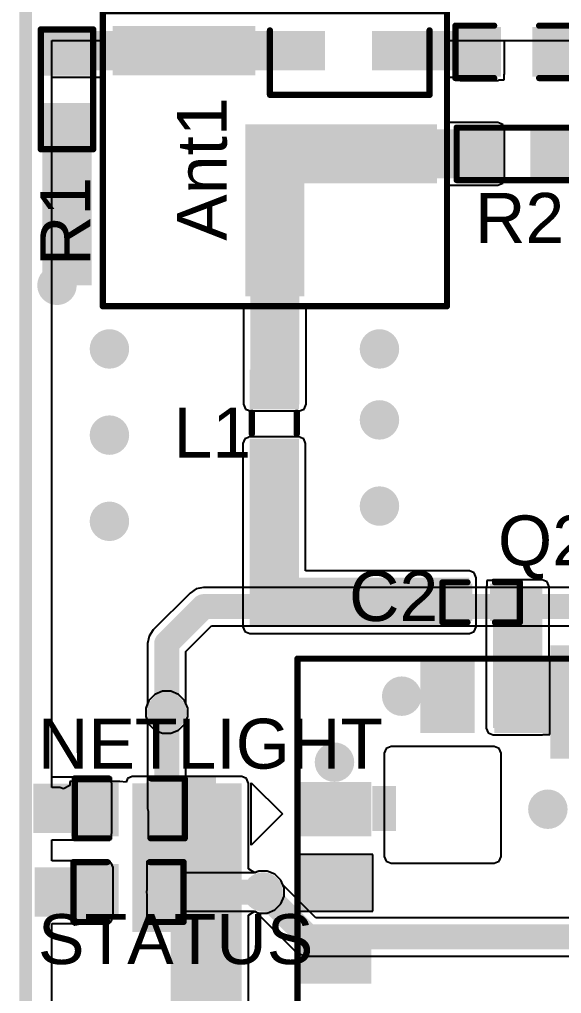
# Model space of a CAD drawing. Header units: millimetres. Extents: x 0 to 1.61, y -0.14 to 2.35.
# Drawn here: x -0.005 to 0.429, y 1.167 to 1.947 of the extents above; entities that cross this region are included whole.
import ezdxf

# ---------------------------------------------------------------- set-up
doc = ezdxf.new("R2010")
doc.units = ezdxf.units.MM
doc.header["$MEASUREMENT"] = 0
for name, color, linetype in [('BottomLayer', 5, 'Continuous'), ('BottomPaste', 16, 'Continuous'), ('BottomSolder', 6, 'Continuous'), ('Mechanical2', 216, 'Continuous'), ('MultiLayer', 9, 'Continuous'), ('PadHoleLayer', 156, 'Continuous'), ('TopLayer', 1, 'Continuous'), ('TopOverlay', 2, 'Continuous'), ('TopPaste', 8, 'Continuous'), ('TopSolder', 216, 'Continuous'), ('ViaHoleLayer', 16, 'Continuous')]:
    doc.layers.add(name, color=color, linetype=linetype)
doc.styles.add('Arial', font='', dxfattribs={"height": 0.2})
doc.styles.get('Arial').set_extended_font_data('Arial')

# ---------------------------------------------------------------- blocks, each defined once
blk = doc.blocks.new('SIM7500E_2')
at = {"layer": 'TopLayer'}
for points in [[(0.10433, 0.11614), (0.10433, 0.06496), (0.0689, 0.06496), (0.0689, 0.11614)], [(0.16339, 0.11614), (0.16339, 0.06496), (0.12795, 0.06496), (0.12795, 0.11614)], [(-0.02953, 0.01772), (0.02165, 0.01772), (0.02165, -0.01772), (-0.02953, -0.01772)], [(-0.02953, -0.04134), (0.02165, -0.04134), (0.02165, -0.07677), (-0.02953, -0.07677)], [(-0.02953, -0.10039), (0.02165, -0.10039), (0.02165, -0.13583), (-0.02953, -0.13583)]]:
    blk.add_hatch(color=1, dxfattribs=at).paths.add_polyline_path(points)
at = {"layer": 'TopOverlay'}
blk.add_hatch(color=2, dxfattribs=at).paths.add_polyline_path([(0.02644, -0.01739), (0.04544, -0.01739), (0.04544, 0.01861), (0.02644, 0.01861)])
at = {"layer": 'TopPaste'}
for points in [[(0.10433, 0.11614), (0.10433, 0.06496), (0.0689, 0.06496), (0.0689, 0.11614)], [(0.16339, 0.11614), (0.16339, 0.06496), (0.12795, 0.06496), (0.12795, 0.11614)], [(-0.02953, 0.01772), (0.02165, 0.01772), (0.02165, -0.01772), (-0.02953, -0.01772)], [(-0.02953, -0.04134), (0.02165, -0.04134), (0.02165, -0.07677), (-0.02953, -0.07677)], [(-0.02953, -0.10039), (0.02165, -0.10039), (0.02165, -0.13583), (-0.02953, -0.13583)]]:
    blk.add_hatch(color=8, dxfattribs=at).paths.add_polyline_path(points)
at = {"layer": 'TopSolder'}
for points in [[(0.10833, 0.12014), (0.10833, 0.06096), (0.0649, 0.06096), (0.0649, 0.12014)], [(0.16739, 0.12014), (0.16739, 0.06096), (0.12395, 0.06096), (0.12395, 0.12014)], [(-0.03353, 0.02172), (0.02565, 0.02172), (0.02565, -0.02172), (-0.03353, -0.02172)], [(-0.03353, -0.03734), (0.02565, -0.03734), (0.02565, -0.08077), (-0.03353, -0.08077)], [(-0.03353, -0.09639), (0.02565, -0.09639), (0.02565, -0.13983), (-0.03353, -0.13983)]]:
    blk.add_hatch(color=216, dxfattribs=at).paths.add_polyline_path(points)
at = {"layer": 'TopOverlay'}
for p, q in [((-0.07061, 0.02117), (-0.04561, -0.00383)), ((-0.07061, -0.02883), (-0.07061, 0.02117)), ((-0.04561, -0.00383), (-0.07061, -0.02883))]:
    blk.add_line(p, q, dxfattribs=at)
at = {"layer": 'TopOverlay', "const_width": 0.005}
for points in [[(-0.03356, 0.12061), (0.91544, 0.12061)], [(-0.03356, 0.12061), (-0.03356, 0.12061)], [(-0.03356, -0.94639), (-0.03356, 0.12061)]]:
    blk.add_lwpolyline(points, dxfattribs=at)
at = {"layer": 'TopOverlay', "const_width": 0.0025}
blk.add_lwpolyline([(-0.03481, 0.12061, 1), (-0.03231, 0.12061, 1)], format="xyb", close=True, dxfattribs=at)
blk.add_lwpolyline([(-0.03481, 0.12061, 1), (-0.03231, 0.12061, 1)], format="xyb", close=True, dxfattribs=at)
blk.add_lwpolyline([(-0.03481, 0.12061, 1), (-0.03231, 0.12061, 1)], format="xyb", close=True, dxfattribs=at)
blk.add_lwpolyline([(-0.03481, 0.12061, 1), (-0.03231, 0.12061, 1)], format="xyb", close=True, dxfattribs=at)
blk = doc.blocks.new('XKNANO_113_B_4')
at = {"layer": 'BottomLayer'}
for points in [[(-0.26969, 0.30669), (-0.24213, 0.30669), (-0.24213, 0.22402), (-0.26969, 0.22402)], [(0.24213, 0.30669), (0.26969, 0.30669), (0.26969, 0.22402), (0.24213, 0.22402)], [(-0.26969, -0.16575), (-0.24213, -0.16575), (-0.24213, -0.24843), (-0.26969, -0.24843)], [(0.24213, -0.16575), (0.26969, -0.16575), (0.26969, -0.24843), (0.24213, -0.24843)], [(-0.20591, -0.24291), (-0.17441, -0.24291), (-0.17441, -0.2878), (-0.20591, -0.2878)], [(-0.15591, -0.24291), (-0.12441, -0.24291), (-0.12441, -0.2878), (-0.15591, -0.2878)], [(-0.10591, -0.24291), (-0.07441, -0.24291), (-0.07441, -0.2878), (-0.10591, -0.2878)], [(-0.05591, -0.24291), (-0.02441, -0.24291), (-0.02441, -0.2878), (-0.05591, -0.2878)], [(-0.00591, -0.24291), (0.02559, -0.24291), (0.02559, -0.2878), (-0.00591, -0.2878)], [(0.04409, -0.24291), (0.07559, -0.24291), (0.07559, -0.2878), (0.04409, -0.2878)], [(0.0815, -0.24291), (0.11299, -0.24291), (0.11299, -0.2878), (0.0815, -0.2878)]]:
    blk.add_hatch(color=5, dxfattribs=at).paths.add_polyline_path(points)
at = {"layer": 'BottomPaste'}
for points in [[(-0.26969, 0.30669), (-0.24213, 0.30669), (-0.24213, 0.22402), (-0.26969, 0.22402)], [(0.24213, 0.30669), (0.26969, 0.30669), (0.26969, 0.22402), (0.24213, 0.22402)], [(-0.26969, -0.16575), (-0.24213, -0.16575), (-0.24213, -0.24843), (-0.26969, -0.24843)], [(0.24213, -0.16575), (0.26969, -0.16575), (0.26969, -0.24843), (0.24213, -0.24843)], [(-0.20591, -0.24291), (-0.17441, -0.24291), (-0.17441, -0.2878), (-0.20591, -0.2878)], [(-0.15591, -0.24291), (-0.12441, -0.24291), (-0.12441, -0.2878), (-0.15591, -0.2878)], [(-0.10591, -0.24291), (-0.07441, -0.24291), (-0.07441, -0.2878), (-0.10591, -0.2878)], [(-0.05591, -0.24291), (-0.02441, -0.24291), (-0.02441, -0.2878), (-0.05591, -0.2878)], [(-0.00591, -0.24291), (0.02559, -0.24291), (0.02559, -0.2878), (-0.00591, -0.2878)], [(0.04409, -0.24291), (0.07559, -0.24291), (0.07559, -0.2878), (0.04409, -0.2878)], [(0.0815, -0.24291), (0.11299, -0.24291), (0.11299, -0.2878), (0.0815, -0.2878)]]:
    blk.add_hatch(color=16, dxfattribs=at).paths.add_polyline_path(points)
at = {"layer": 'BottomSolder'}
for points in [[(-0.27369, 0.31069), (-0.23813, 0.31069), (-0.23813, 0.22002), (-0.27369, 0.22002)], [(0.23813, 0.31069), (0.27369, 0.31069), (0.27369, 0.22002), (0.23813, 0.22002)], [(-0.20085, 0.22014), (-0.19285, 0.22014), (-0.19285, 0.21214), (-0.20085, 0.21214)], [(0.1338, 0.22014), (0.1418, 0.22014), (0.1418, 0.21214), (0.1338, 0.21214)], [(-0.27369, -0.16175), (-0.23813, -0.16175), (-0.23813, -0.25243), (-0.27369, -0.25243)], [(0.23813, -0.16175), (0.27369, -0.16175), (0.27369, -0.25243), (0.23813, -0.25243)], [(-0.20991, -0.23891), (-0.17041, -0.23891), (-0.17041, -0.2918), (-0.20991, -0.2918)], [(-0.15991, -0.23891), (-0.12041, -0.23891), (-0.12041, -0.2918), (-0.15991, -0.2918)], [(-0.10991, -0.23891), (-0.07041, -0.23891), (-0.07041, -0.2918), (-0.10991, -0.2918)], [(-0.05991, -0.23891), (-0.02041, -0.23891), (-0.02041, -0.2918), (-0.05991, -0.2918)], [(-0.00991, -0.23891), (0.02959, -0.23891), (0.02959, -0.2918), (-0.00991, -0.2918)], [(0.04009, -0.23891), (0.07959, -0.23891), (0.07959, -0.2918), (0.04009, -0.2918)], [(0.0775, -0.23891), (0.11699, -0.23891), (0.11699, -0.2918), (0.0775, -0.2918)]]:
    blk.add_hatch(color=6, dxfattribs=at).paths.add_polyline_path(points)
at = {"layer": 'PadHoleLayer'}
h = blk.add_hatch(color=156, dxfattribs=at)
edge = h.paths.add_edge_path()
edge.add_arc((-0.19685, 0.21614), 0.01476, 0, 360)
h = blk.add_hatch(color=156, dxfattribs=at)
edge = h.paths.add_edge_path()
edge.add_arc((0.1378, 0.21614), 0.01476, 0, 360)
at = {"layer": 'TopSolder'}
for points in [[(-0.20085, 0.22014), (-0.19285, 0.22014), (-0.19285, 0.21214), (-0.20085, 0.21214)], [(0.1338, 0.22014), (0.1418, 0.22014), (0.1418, 0.21214), (0.1338, 0.21214)]]:
    blk.add_hatch(color=216, dxfattribs=at).paths.add_polyline_path(points)
blk = doc.blocks.new('C___0603_16')
at = {"layer": 'TopLayer'}
for points in [[(-0.015, 0.0175), (-0.015, -0.0175), (-0.045, -0.0175), (-0.045, 0.0175)], [(0.045, 0.0175), (0.045, -0.0175), (0.015, -0.0175), (0.015, 0.0175)]]:
    blk.add_hatch(color=1, dxfattribs=at).paths.add_polyline_path(points)
at = {"layer": 'TopPaste'}
for points in [[(-0.015, 0.0175), (-0.015, -0.0175), (-0.045, -0.0175), (-0.045, 0.0175)], [(0.045, 0.0175), (0.045, -0.0175), (0.015, -0.0175), (0.015, 0.0175)]]:
    blk.add_hatch(color=8, dxfattribs=at).paths.add_polyline_path(points)
at = {"layer": 'TopSolder'}
for points in [[(-0.01264, 0.01986), (-0.01264, -0.01986), (-0.04736, -0.01986), (-0.04736, 0.01986)], [(0.04736, 0.01986), (0.04736, -0.01986), (0.01264, -0.01986), (0.01264, 0.01986)]]:
    blk.add_hatch(color=216, dxfattribs=at).paths.add_polyline_path(points)
at = {"layer": 'TopOverlay', "const_width": 0.005}
for points in [[(-0.049, 0.021), (-0.018, 0.021)], [(-0.049, -0.021), (-0.049, 0.021)], [(0.018, 0.021), (0.049, 0.021)], [(0.049, -0.021), (0.049, 0.021)], [(-0.049, -0.021), (-0.018, -0.021)], [(0.018, -0.021), (0.049, -0.021)]]:
    blk.add_lwpolyline(points, dxfattribs=at)
at = {"layer": 'TopOverlay', "const_width": 0.0025}
for points in [[(-0.05025, 0.021, 1), (-0.04775, 0.021, 1)], [(-0.05025, 0.021, 1), (-0.04775, 0.021, 1)], [(-0.01925, 0.021, 1), (-0.01675, 0.021, 1)], [(0.01675, 0.021, 1), (0.01925, 0.021, 1)], [(0.04775, 0.021, 1), (0.05025, 0.021, 1)], [(0.04775, 0.021, 1), (0.05025, 0.021, 1)], [(-0.05025, -0.021, 1), (-0.04775, -0.021, 1)], [(-0.05025, -0.021, 1), (-0.04775, -0.021, 1)], [(-0.01925, -0.021, 1), (-0.01675, -0.021, 1)], [(0.01675, -0.021, 1), (0.01925, -0.021, 1)], [(0.04775, -0.021, 1), (0.05025, -0.021, 1)], [(0.04775, -0.021, 1), (0.05025, -0.021, 1)]]:
    blk.add_lwpolyline(points, format="xyb", close=True, dxfattribs=at)
blk = doc.blocks.new('SZC_C_1G18_17')
at = {"layer": 'TopLayer'}
for points in [[(-0.19685, -0.01476), (-0.01968, -0.01476), (-0.01968, 0.01673), (-0.19685, 0.01673)], [(0.07874, 0.01673), (0.0315, 0.01673), (0.0315, -0.01476), (0.07874, -0.01476)], [(-0.07874, -0.10138), (0.1195, -0.10138), (0.1195, -0.06201), (-0.07874, -0.06201)], [(-0.07874, -0.28225), (-0.03937, -0.28225), (-0.03937, -0.06201), (-0.07874, -0.06201)]]:
    blk.add_hatch(color=1, dxfattribs=at).paths.add_polyline_path(points)
at = {"layer": 'TopSolder'}
for points in [[(-0.18898, -0.0187), (-0.0748, -0.0187), (-0.0748, 0.02067), (-0.18898, 0.02067)], [(-0.08268, -0.05807), (-0.08268, -0.19587), (-0.03543, -0.19587), (-0.03543, -0.05807)], [(-0.07874, -0.10532), (0.07087, -0.10532), (0.07087, -0.05807), (-0.07874, -0.05807)]]:
    blk.add_hatch(color=216, dxfattribs=at).paths.add_polyline_path(points)
at = {"layer": 'MultiLayer'}
for p, q in [((-0.19685, -0.20374), (-0.19685, 0.03248)), ((-0.19685, 0.03248), (0.07874, 0.03248)), ((0.07874, 0.03248), (0.07874, -0.20374)), ((0.07874, -0.20374), (-0.19685, -0.20374))]:
    blk.add_line(p, q, dxfattribs=at)
at = {"layer": 'TopOverlay', "const_width": 0.005}
for points in [[(-0.19685, 0.03248), (0.07874, 0.03248)], [(-0.19685, -0.20374), (-0.19685, 0.03248)], [(0.07874, -0.20374), (0.07874, 0.03248)], [(-0.06299, -0.03445), (-0.06299, 0.01721)], [(0.06478, -0.03445), (0.06478, 0.01721)], [(-0.06299, -0.03445), (0.06478, -0.03445)], [(-0.19685, -0.20374), (0.07874, -0.20374)]]:
    blk.add_lwpolyline(points, dxfattribs=at)
at = {"layer": 'TopOverlay', "const_width": 0.0025}
for points in [[(-0.1981, 0.03248, 1), (-0.1956, 0.03248, 1)], [(-0.1981, 0.03248, 1), (-0.1956, 0.03248, 1)], [(0.07749, 0.03248, 1), (0.07999, 0.03248, 1)], [(0.07749, 0.03248, 1), (0.07999, 0.03248, 1)], [(-0.06424, 0.01721, 1), (-0.06174, 0.01721, 1)], [(0.06353, 0.01721, 1), (0.06603, 0.01721, 1)], [(-0.06424, -0.03445, 1), (-0.06174, -0.03445, 1)], [(-0.06424, -0.03445, 1), (-0.06174, -0.03445, 1)], [(0.06353, -0.03445, 1), (0.06603, -0.03445, 1)], [(0.06353, -0.03445, 1), (0.06603, -0.03445, 1)], [(-0.1981, -0.20374, 1), (-0.1956, -0.20374, 1)], [(-0.1981, -0.20374, 1), (-0.1956, -0.20374, 1)], [(0.07749, -0.20374, 1), (0.07999, -0.20374, 1)], [(0.07749, -0.20374, 1), (0.07999, -0.20374, 1)]]:
    blk.add_lwpolyline(points, format="xyb", close=True, dxfattribs=at)
blk = doc.blocks.new('R___0603_B_27')
at = {"layer": 'BottomLayer'}
for points in [[(-0.045, -0.0175), (-0.045, 0.0175), (-0.015, 0.0175), (-0.015, -0.0175)], [(0.015, -0.0175), (0.015, 0.0175), (0.045, 0.0175), (0.045, -0.0175)]]:
    blk.add_hatch(color=5, dxfattribs=at).paths.add_polyline_path(points)
at = {"layer": 'BottomPaste'}
for points in [[(-0.045, -0.0175), (-0.045, 0.0175), (-0.015, 0.0175), (-0.015, -0.0175)], [(0.015, -0.0175), (0.015, 0.0175), (0.045, 0.0175), (0.045, -0.0175)]]:
    blk.add_hatch(color=16, dxfattribs=at).paths.add_polyline_path(points)
at = {"layer": 'BottomSolder'}
for points in [[(-0.049, -0.0215), (-0.049, 0.0215), (-0.011, 0.0215), (-0.011, -0.0215)], [(0.011, -0.0215), (0.011, 0.0215), (0.049, 0.0215), (0.049, -0.0215)]]:
    blk.add_hatch(color=6, dxfattribs=at).paths.add_polyline_path(points)
blk = doc.blocks.new('R___0603_B_30')
at = {"layer": 'BottomLayer'}
for points in [[(-0.045, -0.0175), (-0.045, 0.0175), (-0.015, 0.0175), (-0.015, -0.0175)], [(0.015, -0.0175), (0.015, 0.0175), (0.045, 0.0175), (0.045, -0.0175)]]:
    blk.add_hatch(color=5, dxfattribs=at).paths.add_polyline_path(points)
at = {"layer": 'BottomPaste'}
for points in [[(-0.045, -0.0175), (-0.045, 0.0175), (-0.015, 0.0175), (-0.015, -0.0175)], [(0.015, -0.0175), (0.015, 0.0175), (0.045, 0.0175), (0.045, -0.0175)]]:
    blk.add_hatch(color=16, dxfattribs=at).paths.add_polyline_path(points)
at = {"layer": 'BottomSolder'}
for points in [[(-0.049, -0.0215), (-0.049, 0.0215), (-0.011, 0.0215), (-0.011, -0.0215)], [(0.011, -0.0215), (0.011, 0.0215), (0.049, 0.0215), (0.049, -0.0215)]]:
    blk.add_hatch(color=6, dxfattribs=at).paths.add_polyline_path(points)
blk = doc.blocks.new('R___0603_34')
at = {"layer": 'TopLayer'}
for points in [[(-0.015, 0.0175), (-0.015, -0.0175), (-0.045, -0.0175), (-0.045, 0.0175)], [(0.045, 0.0175), (0.045, -0.0175), (0.015, -0.0175), (0.015, 0.0175)]]:
    blk.add_hatch(color=1, dxfattribs=at).paths.add_polyline_path(points)
at = {"layer": 'TopPaste'}
for points in [[(-0.015, 0.0175), (-0.015, -0.0175), (-0.045, -0.0175), (-0.045, 0.0175)], [(0.045, 0.0175), (0.045, -0.0175), (0.015, -0.0175), (0.015, 0.0175)]]:
    blk.add_hatch(color=8, dxfattribs=at).paths.add_polyline_path(points)
at = {"layer": 'TopSolder'}
for points in [[(-0.011, 0.0215), (-0.011, -0.0215), (-0.049, -0.0215), (-0.049, 0.0215)], [(0.049, 0.0215), (0.049, -0.0215), (0.011, -0.0215), (0.011, 0.0215)]]:
    blk.add_hatch(color=216, dxfattribs=at).paths.add_polyline_path(points)
at = {"layer": 'TopOverlay', "const_width": 0.005}
for points in [[(-0.048, 0.021), (-0.048, -0.021)], [(0.048, 0.021), (-0.048, 0.021)], [(0.048, 0.021), (0.048, -0.021)], [(0.048, -0.021), (-0.048, -0.021)]]:
    blk.add_lwpolyline(points, dxfattribs=at)
at = {"layer": 'TopOverlay', "const_width": 0.0025}
for points in [[(-0.04925, 0.021, 1), (-0.04675, 0.021, 1)], [(-0.04925, 0.021, 1), (-0.04675, 0.021, 1)], [(0.04675, 0.021, 1), (0.04925, 0.021, 1)], [(0.04675, 0.021, 1), (0.04925, 0.021, 1)], [(-0.04925, -0.021, 1), (-0.04675, -0.021, 1)], [(-0.04925, -0.021, 1), (-0.04675, -0.021, 1)], [(0.04675, -0.021, 1), (0.04925, -0.021, 1)], [(0.04675, -0.021, 1), (0.04925, -0.021, 1)]]:
    blk.add_lwpolyline(points, format="xyb", close=True, dxfattribs=at)
blk = doc.blocks.new('R___0603_35')
at = {"layer": 'TopLayer'}
for points in [[(-0.015, 0.0175), (-0.015, -0.0175), (-0.045, -0.0175), (-0.045, 0.0175)], [(0.045, 0.0175), (0.045, -0.0175), (0.015, -0.0175), (0.015, 0.0175)]]:
    blk.add_hatch(color=1, dxfattribs=at).paths.add_polyline_path(points)
at = {"layer": 'TopPaste'}
for points in [[(-0.015, 0.0175), (-0.015, -0.0175), (-0.045, -0.0175), (-0.045, 0.0175)], [(0.045, 0.0175), (0.045, -0.0175), (0.015, -0.0175), (0.015, 0.0175)]]:
    blk.add_hatch(color=8, dxfattribs=at).paths.add_polyline_path(points)
at = {"layer": 'TopSolder'}
for points in [[(-0.011, 0.0215), (-0.011, -0.0215), (-0.049, -0.0215), (-0.049, 0.0215)], [(0.049, 0.0215), (0.049, -0.0215), (0.011, -0.0215), (0.011, 0.0215)]]:
    blk.add_hatch(color=216, dxfattribs=at).paths.add_polyline_path(points)
at = {"layer": 'TopOverlay', "const_width": 0.005}
for points in [[(-0.048, -0.021), (-0.048, 0.021)], [(0.048, 0.021), (-0.048, 0.021)], [(0.048, -0.021), (0.048, 0.021)], [(0.048, -0.021), (-0.048, -0.021)]]:
    blk.add_lwpolyline(points, dxfattribs=at)
at = {"layer": 'TopOverlay', "const_width": 0.0025}
for points in [[(-0.04925, 0.021, 1), (-0.04675, 0.021, 1)], [(-0.04925, 0.021, 1), (-0.04675, 0.021, 1)], [(0.04675, 0.021, 1), (0.04925, 0.021, 1)], [(0.04675, 0.021, 1), (0.04925, 0.021, 1)], [(-0.04925, -0.021, 1), (-0.04675, -0.021, 1)], [(-0.04925, -0.021, 1), (-0.04675, -0.021, 1)], [(0.04675, -0.021, 1), (0.04925, -0.021, 1)], [(0.04675, -0.021, 1), (0.04925, -0.021, 1)]]:
    blk.add_lwpolyline(points, format="xyb", close=True, dxfattribs=at)
blk = doc.blocks.new('LED_0603_40')
at = {"layer": 'TopLayer'}
for points in [[(-0.03937, 0.01969), (-0.01969, 0.01969), (-0.01969, -0.01969), (-0.03937, -0.01969)], [(0.01969, 0.01969), (0.03937, 0.01969), (0.03937, -0.01969), (0.01969, -0.01969)]]:
    blk.add_hatch(color=1, dxfattribs=at).paths.add_polyline_path(points)
at = {"layer": 'TopOverlay'}
blk.add_hatch(color=2, dxfattribs=at).paths.add_polyline_path([(0.044, -0.026), (0.069, -0.026), (0.069, 0.026), (0.044, 0.026)])
at = {"layer": 'TopPaste'}
for points in [[(-0.03937, 0.01969), (-0.01969, 0.01969), (-0.01969, -0.01969), (-0.03937, -0.01969)], [(0.01969, 0.01969), (0.03937, 0.01969), (0.03937, -0.01969), (0.01969, -0.01969)]]:
    blk.add_hatch(color=8, dxfattribs=at).paths.add_polyline_path(points)
at = {"layer": 'TopSolder'}
for points in [[(-0.04337, 0.02369), (-0.01569, 0.02369), (-0.01569, -0.02369), (-0.04337, -0.02369)], [(0.01569, 0.02369), (0.04337, 0.02369), (0.04337, -0.02369), (0.01569, -0.02369)]]:
    blk.add_hatch(color=216, dxfattribs=at).paths.add_polyline_path(points)
at = {"layer": 'TopOverlay', "const_width": 0.005}
for points in [[(-0.044, 0.024), (-0.017, 0.024)], [(-0.044, -0.024), (-0.044, 0.024)], [(0.017, 0.024), (0.044, 0.024)], [(0.044, -0.024), (0.044, 0.024)], [(-0.044, -0.024), (-0.017, -0.024)], [(0.017, -0.024), (0.044, -0.024)]]:
    blk.add_lwpolyline(points, dxfattribs=at)
at = {"layer": 'TopOverlay', "const_width": 0.0025}
for points in [[(-0.04525, 0.024, 1), (-0.04275, 0.024, 1)], [(-0.04525, 0.024, 1), (-0.04275, 0.024, 1)], [(-0.01825, 0.024, 1), (-0.01575, 0.024, 1)], [(0.01575, 0.024, 1), (0.01825, 0.024, 1)], [(0.04275, 0.024, 1), (0.04525, 0.024, 1)], [(0.04275, 0.024, 1), (0.04525, 0.024, 1)], [(-0.04525, -0.024, 1), (-0.04275, -0.024, 1)], [(-0.04525, -0.024, 1), (-0.04275, -0.024, 1)], [(-0.01825, -0.024, 1), (-0.01575, -0.024, 1)], [(0.01575, -0.024, 1), (0.01825, -0.024, 1)], [(0.04275, -0.024, 1), (0.04525, -0.024, 1)], [(0.04275, -0.024, 1), (0.04525, -0.024, 1)]]:
    blk.add_lwpolyline(points, format="xyb", close=True, dxfattribs=at)
blk = doc.blocks.new('LED_0603_41')
at = {"layer": 'TopLayer'}
for points in [[(-0.03937, 0.01969), (-0.01969, 0.01969), (-0.01969, -0.01969), (-0.03937, -0.01969)], [(0.01969, 0.01969), (0.03937, 0.01969), (0.03937, -0.01969), (0.01969, -0.01969)]]:
    blk.add_hatch(color=1, dxfattribs=at).paths.add_polyline_path(points)
at = {"layer": 'TopOverlay'}
blk.add_hatch(color=2, dxfattribs=at).paths.add_polyline_path([(0.044, -0.026), (0.069, -0.026), (0.069, 0.026), (0.044, 0.026)])
at = {"layer": 'TopPaste'}
for points in [[(-0.03937, 0.01969), (-0.01969, 0.01969), (-0.01969, -0.01969), (-0.03937, -0.01969)], [(0.01969, 0.01969), (0.03937, 0.01969), (0.03937, -0.01969), (0.01969, -0.01969)]]:
    blk.add_hatch(color=8, dxfattribs=at).paths.add_polyline_path(points)
at = {"layer": 'TopSolder'}
for points in [[(-0.04337, 0.02369), (-0.01569, 0.02369), (-0.01569, -0.02369), (-0.04337, -0.02369)], [(0.01569, 0.02369), (0.04337, 0.02369), (0.04337, -0.02369), (0.01569, -0.02369)]]:
    blk.add_hatch(color=216, dxfattribs=at).paths.add_polyline_path(points)
at = {"layer": 'TopOverlay', "const_width": 0.005}
for points in [[(-0.044, 0.024), (-0.017, 0.024)], [(-0.044, -0.024), (-0.044, 0.024)], [(0.017, 0.024), (0.044, 0.024)], [(0.044, -0.024), (0.044, 0.024)], [(-0.044, -0.024), (-0.017, -0.024)], [(0.017, -0.024), (0.044, -0.024)]]:
    blk.add_lwpolyline(points, dxfattribs=at)
at = {"layer": 'TopOverlay', "const_width": 0.0025}
for points in [[(-0.04525, 0.024, 1), (-0.04275, 0.024, 1)], [(-0.04525, 0.024, 1), (-0.04275, 0.024, 1)], [(-0.01825, 0.024, 1), (-0.01575, 0.024, 1)], [(0.01575, 0.024, 1), (0.01825, 0.024, 1)], [(0.04275, 0.024, 1), (0.04525, 0.024, 1)], [(0.04275, 0.024, 1), (0.04525, 0.024, 1)], [(-0.04525, -0.024, 1), (-0.04275, -0.024, 1)], [(-0.04525, -0.024, 1), (-0.04275, -0.024, 1)], [(-0.01825, -0.024, 1), (-0.01575, -0.024, 1)], [(0.01575, -0.024, 1), (0.01825, -0.024, 1)], [(0.04275, -0.024, 1), (0.04525, -0.024, 1)], [(0.04275, -0.024, 1), (0.04525, -0.024, 1)]]:
    blk.add_lwpolyline(points, format="xyb", close=True, dxfattribs=at)
blk = doc.blocks.new('IND_0603__1608_M_______42')
at = {"layer": 'TopLayer'}
for points in [[(-0.03937, 0.01575), (-0.01575, 0.01575), (-0.01575, -0.01575), (-0.03937, -0.01575)], [(0.01575, 0.01575), (0.03937, 0.01575), (0.03937, -0.01575), (0.01575, -0.01575)]]:
    blk.add_hatch(color=1, dxfattribs=at).paths.add_polyline_path(points)
at = {"layer": 'TopPaste'}
for points in [[(-0.03937, 0.01575), (-0.01575, 0.01575), (-0.01575, -0.01575), (-0.03937, -0.01575)], [(0.01575, 0.01575), (0.03937, 0.01575), (0.03937, -0.01575), (0.01575, -0.01575)]]:
    blk.add_hatch(color=8, dxfattribs=at).paths.add_polyline_path(points)
at = {"layer": 'TopSolder'}
for points in [[(-0.04337, 0.01975), (-0.01175, 0.01975), (-0.01175, -0.01975), (-0.04337, -0.01975)], [(0.01175, 0.01975), (0.04337, 0.01975), (0.04337, -0.01975), (0.01175, -0.01975)]]:
    blk.add_hatch(color=216, dxfattribs=at).paths.add_polyline_path(points)
at = {"layer": 'TopOverlay', "const_width": 0.005}
for points in [[(-0.008, 0.018), (0.009, 0.018)], [(-0.008, -0.018), (0.009, -0.018)]]:
    blk.add_lwpolyline(points, dxfattribs=at)
at = {"layer": 'TopOverlay', "const_width": 0.0025}
for points in [[(-0.00925, 0.018, 1), (-0.00675, 0.018, 1)], [(0.00775, 0.018, 1), (0.01025, 0.018, 1)], [(-0.00925, -0.018, 1), (-0.00675, -0.018, 1)], [(0.00775, -0.018, 1), (0.01025, -0.018, 1)]]:
    blk.add_lwpolyline(points, format="xyb", close=True, dxfattribs=at)
blk = doc.blocks.new('C___0402_51')
at = {"layer": 'TopLayer'}
for points in [[(-0.0275, -0.0125), (-0.0275, 0.0125), (-0.0095, 0.0125), (-0.0095, -0.0125)], [(0.0095, -0.0125), (0.0095, 0.0125), (0.0275, 0.0125), (0.0275, -0.0125)]]:
    blk.add_hatch(color=1, dxfattribs=at).paths.add_polyline_path(points)
at = {"layer": 'TopPaste'}
for points in [[(-0.0275, -0.0125), (-0.0275, 0.0125), (-0.0095, 0.0125), (-0.0095, -0.0125)], [(0.0095, -0.0125), (0.0095, 0.0125), (0.0275, 0.0125), (0.0275, -0.0125)]]:
    blk.add_hatch(color=8, dxfattribs=at).paths.add_polyline_path(points)
at = {"layer": 'TopSolder'}
for points in [[(-0.02986, -0.01486), (-0.02986, 0.01486), (-0.00714, 0.01486), (-0.00714, -0.01486)], [(0.00714, -0.01486), (0.00714, 0.01486), (0.02986, 0.01486), (0.02986, -0.01486)]]:
    blk.add_hatch(color=216, dxfattribs=at).paths.add_polyline_path(points)
at = {"layer": 'TopOverlay', "const_width": 0.005}
for points in [[(-0.031, 0.016), (-0.031, -0.016)], [(-0.011, 0.016), (-0.031, 0.016)], [(0.031, 0.016), (0.011, 0.016)], [(0.031, 0.016), (0.031, -0.016)], [(-0.011, -0.016), (-0.031, -0.016)], [(0.031, -0.016), (0.011, -0.016)]]:
    blk.add_lwpolyline(points, dxfattribs=at)
at = {"layer": 'TopOverlay', "const_width": 0.0025}
for points in [[(-0.03225, 0.016, 1), (-0.02975, 0.016, 1)], [(-0.03225, 0.016, 1), (-0.02975, 0.016, 1)], [(-0.01225, 0.016, 1), (-0.00975, 0.016, 1)], [(0.00975, 0.016, 1), (0.01225, 0.016, 1)], [(0.02975, 0.016, 1), (0.03225, 0.016, 1)], [(0.02975, 0.016, 1), (0.03225, 0.016, 1)], [(-0.03225, -0.016, 1), (-0.02975, -0.016, 1)], [(-0.03225, -0.016, 1), (-0.02975, -0.016, 1)], [(-0.01225, -0.016, 1), (-0.00975, -0.016, 1)], [(0.00975, -0.016, 1), (0.01225, -0.016, 1)], [(0.02975, -0.016, 1), (0.03225, -0.016, 1)], [(0.02975, -0.016, 1), (0.03225, -0.016, 1)]]:
    blk.add_lwpolyline(points, format="xyb", close=True, dxfattribs=at)

msp = doc.modelspace()

# ---------------------------------------------------------------- hatches: boundary and pattern name
at = {"layer": 'BottomLayer'}
h = msp.add_hatch(color=5, dxfattribs=at)
edge = h.paths.add_edge_path()
edge.add_arc((0.033, 1.81962), 0.01181, 0, 360)
h = msp.add_hatch(color=5, dxfattribs=at)
edge = h.paths.add_edge_path()
edge.add_arc((0.025, 1.734), 0.01181, 0, 360)
h = msp.add_hatch(color=5, dxfattribs=at)
edge = h.paths.add_edge_path()
edge.add_arc((0.067, 1.68305), 0.01181, 0, 360)
h = msp.add_hatch(color=5, dxfattribs=at)
edge = h.paths.add_edge_path()
edge.add_arc((0.28318, 1.68305), 0.01181, 0, 360)
h = msp.add_hatch(color=5, dxfattribs=at)
edge = h.paths.add_edge_path()
edge.add_arc((0.28318, 1.62621), 0.01181, 0, 360)
h = msp.add_hatch(color=5, dxfattribs=at)
edge = h.paths.add_edge_path()
edge.add_arc((0.067, 1.614), 0.01181, 0, 360)
h = msp.add_hatch(color=5, dxfattribs=at)
edge = h.paths.add_edge_path()
edge.add_arc((0.28318, 1.55716), 0.01181, 0, 360)
h = msp.add_hatch(color=5, dxfattribs=at)
edge = h.paths.add_edge_path()
edge.add_arc((0.067, 1.54495), 0.01181, 0, 360)
h = msp.add_hatch(color=5, dxfattribs=at)
edge = h.paths.add_edge_path()
edge.add_arc((0.301, 1.40488), 0.01181, 0, 360)
h = msp.add_hatch(color=5, dxfattribs=at)
edge = h.paths.add_edge_path()
edge.add_arc((0.11284, 1.392), 0.01181, 0, 360)
h = msp.add_hatch(color=5, dxfattribs=at)
edge = h.paths.add_edge_path()
edge.add_arc((0.24717, 1.352), 0.01181, 0, 360)
for points in [[(0.08531, 1.216), (0.168, 1.216), (0.168, 1.335), (0.08531, 1.335)], [(0.116, 0.93114), (0.1729, 0.93114), (0.1729, 1.335), (0.116, 1.335)]]:
    msp.add_hatch(color=5, dxfattribs=at).paths.add_polyline_path(points)
h = msp.add_hatch(color=5, dxfattribs=at)
edge = h.paths.add_edge_path()
edge.add_arc((0.02407, 1.315), 0.01181, 0, 360)
h = msp.add_hatch(color=5, dxfattribs=at)
edge = h.paths.add_edge_path()
edge.add_arc((0.418, 1.31433), 0.01181, 0, 360)
h = msp.add_hatch(color=5, dxfattribs=at)
edge = h.paths.add_edge_path()
edge.add_arc((0.02407, 1.249), 0.01181, 0, 360)
h = msp.add_hatch(color=5, dxfattribs=at)
edge = h.paths.add_edge_path()
edge.add_arc((0.19, 1.248), 0.01181, 0, 360)
at = {"layer": 'BottomSolder'}
h = msp.add_hatch(color=6, dxfattribs=at)
edge = h.paths.add_edge_path()
edge.add_arc((0.033, 1.81962), 0.01581, 0, 360)
h = msp.add_hatch(color=6, dxfattribs=at)
edge = h.paths.add_edge_path()
edge.add_arc((0.025, 1.734), 0.01581, 0, 360)
h = msp.add_hatch(color=6, dxfattribs=at)
edge = h.paths.add_edge_path()
edge.add_arc((0.067, 1.68305), 0.01581, 0, 360)
h = msp.add_hatch(color=6, dxfattribs=at)
edge = h.paths.add_edge_path()
edge.add_arc((0.28318, 1.68305), 0.01581, 0, 360)
h = msp.add_hatch(color=6, dxfattribs=at)
edge = h.paths.add_edge_path()
edge.add_arc((0.28318, 1.62621), 0.01581, 0, 360)
h = msp.add_hatch(color=6, dxfattribs=at)
edge = h.paths.add_edge_path()
edge.add_arc((0.301, 1.40488), 0.01581, 0, 360)
h = msp.add_hatch(color=6, dxfattribs=at)
edge = h.paths.add_edge_path()
edge.add_arc((0.11284, 1.392), 0.01581, 0, 360)
h = msp.add_hatch(color=6, dxfattribs=at)
edge = h.paths.add_edge_path()
edge.add_arc((0.24717, 1.352), 0.01581, 0, 360)
h = msp.add_hatch(color=6, dxfattribs=at)
edge = h.paths.add_edge_path()
edge.add_arc((0.02407, 1.315), 0.01581, 0, 360)
h = msp.add_hatch(color=6, dxfattribs=at)
edge = h.paths.add_edge_path()
edge.add_arc((0.418, 1.31433), 0.01581, 0, 360)
h = msp.add_hatch(color=6, dxfattribs=at)
edge = h.paths.add_edge_path()
edge.add_arc((0.02407, 1.249), 0.01581, 0, 360)
h = msp.add_hatch(color=6, dxfattribs=at)
edge = h.paths.add_edge_path()
edge.add_arc((0.19, 1.248), 0.01581, 0, 360)
at = {"layer": 'TopLayer'}
for points in [[(0.23969, 1.93773), (0.0155, 1.93773), (0.0155, 1.90624), (0.23969, 1.90624)], [(0.2773, 1.90624), (0.378, 1.90624), (0.378, 1.93773), (0.2773, 1.93773)], [(0.348, 1.9035), (0.378, 1.9035), (0.378, 1.9385), (0.348, 1.9385)], [(0.01332, 1.734), (0.05269, 1.734), (0.05269, 1.876), (0.01332, 1.876)], [(0.17932, 1.46039), (0.21868, 1.46039), (0.21868, 1.60725), (0.17932, 1.60725)], [(0.35515, 1.46039), (0.35515, 1.49976), (0.17932, 1.49976), (0.17932, 1.46039)], [(0.37415, 1.37935), (0.41352, 1.37935), (0.41352, 1.49257), (0.37415, 1.49257)], [(0.00607, 1.29531), (0.06363, 1.29531), (0.06363, 1.33469), (0.00607, 1.33469)], [(0.00707, 1.22831), (0.06463, 1.22831), (0.06463, 1.26769), (0.00707, 1.26769)]]:
    msp.add_hatch(color=1, dxfattribs=at).paths.add_polyline_path(points)
h = msp.add_hatch(color=1, dxfattribs=at)
edge = h.paths.add_edge_path()
edge.add_arc((0.033, 1.81962), 0.01181, 0, 360)
h = msp.add_hatch(color=1, dxfattribs=at)
edge = h.paths.add_edge_path()
edge.add_arc((0.025, 1.734), 0.01181, 0, 360)
h = msp.add_hatch(color=1, dxfattribs=at)
edge = h.paths.add_edge_path()
edge.add_arc((0.067, 1.68305), 0.01181, 0, 360)
h = msp.add_hatch(color=1, dxfattribs=at)
edge = h.paths.add_edge_path()
edge.add_arc((0.28318, 1.68305), 0.01181, 0, 360)
h = msp.add_hatch(color=1, dxfattribs=at)
edge = h.paths.add_edge_path()
edge.add_arc((0.28318, 1.62621), 0.01181, 0, 360)
h = msp.add_hatch(color=1, dxfattribs=at)
edge = h.paths.add_edge_path()
edge.add_arc((0.067, 1.614), 0.01181, 0, 360)
h = msp.add_hatch(color=1, dxfattribs=at)
edge = h.paths.add_edge_path()
edge.add_arc((0.28318, 1.55716), 0.01181, 0, 360)
h = msp.add_hatch(color=1, dxfattribs=at)
edge = h.paths.add_edge_path()
edge.add_arc((0.067, 1.54495), 0.01181, 0, 360)
h = msp.add_hatch(color=1, dxfattribs=at)
edge = h.paths.add_edge_path()
edge.add_arc((0.301, 1.40488), 0.01181, 0, 360)
h = msp.add_hatch(color=1, dxfattribs=at)
edge = h.paths.add_edge_path()
edge.add_arc((0.11284, 1.392), 0.01181, 0, 360)
h = msp.add_hatch(color=1, dxfattribs=at)
edge = h.paths.add_edge_path()
edge.add_arc((0.24717, 1.352), 0.01181, 0, 360)
h = msp.add_hatch(color=1, dxfattribs=at)
edge = h.paths.add_edge_path()
edge.add_arc((0.02407, 1.315), 0.01181, 0, 360)
h = msp.add_hatch(color=1, dxfattribs=at)
edge = h.paths.add_edge_path()
edge.add_arc((0.418, 1.31433), 0.01181, 0, 360)
h = msp.add_hatch(color=1, dxfattribs=at)
edge = h.paths.add_edge_path()
edge.add_arc((0.02407, 1.249), 0.01181, 0, 360)
h = msp.add_hatch(color=1, dxfattribs=at)
edge = h.paths.add_edge_path()
edge.add_arc((0.19, 1.248), 0.01181, 0, 360)
at = {"layer": 'TopSolder'}
h = msp.add_hatch(color=216, dxfattribs=at)
edge = h.paths.add_edge_path()
edge.add_arc((0.033, 1.81962), 0.01581, 0, 360)
h = msp.add_hatch(color=216, dxfattribs=at)
edge = h.paths.add_edge_path()
edge.add_arc((0.025, 1.734), 0.01581, 0, 360)
h = msp.add_hatch(color=216, dxfattribs=at)
edge = h.paths.add_edge_path()
edge.add_arc((0.067, 1.68305), 0.01581, 0, 360)
h = msp.add_hatch(color=216, dxfattribs=at)
edge = h.paths.add_edge_path()
edge.add_arc((0.28318, 1.68305), 0.01581, 0, 360)
h = msp.add_hatch(color=216, dxfattribs=at)
edge = h.paths.add_edge_path()
edge.add_arc((0.28318, 1.62621), 0.01581, 0, 360)
h = msp.add_hatch(color=216, dxfattribs=at)
edge = h.paths.add_edge_path()
edge.add_arc((0.067, 1.614), 0.01581, 0, 360)
h = msp.add_hatch(color=216, dxfattribs=at)
edge = h.paths.add_edge_path()
edge.add_arc((0.28318, 1.55716), 0.01581, 0, 360)
h = msp.add_hatch(color=216, dxfattribs=at)
edge = h.paths.add_edge_path()
edge.add_arc((0.067, 1.54495), 0.01581, 0, 360)
h = msp.add_hatch(color=216, dxfattribs=at)
edge = h.paths.add_edge_path()
edge.add_arc((0.301, 1.40488), 0.01581, 0, 360)
h = msp.add_hatch(color=216, dxfattribs=at)
edge = h.paths.add_edge_path()
edge.add_arc((0.11284, 1.392), 0.01581, 0, 360)
h = msp.add_hatch(color=216, dxfattribs=at)
edge = h.paths.add_edge_path()
edge.add_arc((0.24717, 1.352), 0.01581, 0, 360)
h = msp.add_hatch(color=216, dxfattribs=at)
edge = h.paths.add_edge_path()
edge.add_arc((0.02407, 1.315), 0.01581, 0, 360)
h = msp.add_hatch(color=216, dxfattribs=at)
edge = h.paths.add_edge_path()
edge.add_arc((0.418, 1.31433), 0.01581, 0, 360)
h = msp.add_hatch(color=216, dxfattribs=at)
edge = h.paths.add_edge_path()
edge.add_arc((0.02407, 1.249), 0.01581, 0, 360)
h = msp.add_hatch(color=216, dxfattribs=at)
edge = h.paths.add_edge_path()
edge.add_arc((0.19, 1.248), 0.01581, 0, 360)
at = {"layer": 'ViaHoleLayer'}
h = msp.add_hatch(color=16, dxfattribs=at)
edge = h.paths.add_edge_path()
edge.add_arc((0.033, 1.81962), 0.00591, 0, 360)
h = msp.add_hatch(color=16, dxfattribs=at)
edge = h.paths.add_edge_path()
edge.add_arc((0.025, 1.734), 0.00591, 0, 360)
h = msp.add_hatch(color=16, dxfattribs=at)
edge = h.paths.add_edge_path()
edge.add_arc((0.067, 1.68305), 0.00591, 0, 360)
h = msp.add_hatch(color=16, dxfattribs=at)
edge = h.paths.add_edge_path()
edge.add_arc((0.28318, 1.68305), 0.00591, 0, 360)
h = msp.add_hatch(color=16, dxfattribs=at)
edge = h.paths.add_edge_path()
edge.add_arc((0.28318, 1.62621), 0.00591, 0, 360)
h = msp.add_hatch(color=16, dxfattribs=at)
edge = h.paths.add_edge_path()
edge.add_arc((0.067, 1.614), 0.00591, 0, 360)
h = msp.add_hatch(color=16, dxfattribs=at)
edge = h.paths.add_edge_path()
edge.add_arc((0.28318, 1.55716), 0.00591, 0, 360)
h = msp.add_hatch(color=16, dxfattribs=at)
edge = h.paths.add_edge_path()
edge.add_arc((0.067, 1.54495), 0.00591, 0, 360)
h = msp.add_hatch(color=16, dxfattribs=at)
edge = h.paths.add_edge_path()
edge.add_arc((0.301, 1.40488), 0.00591, 0, 360)
h = msp.add_hatch(color=16, dxfattribs=at)
edge = h.paths.add_edge_path()
edge.add_arc((0.11284, 1.392), 0.00591, 0, 360)
h = msp.add_hatch(color=16, dxfattribs=at)
edge = h.paths.add_edge_path()
edge.add_arc((0.24717, 1.352), 0.00591, 0, 360)
h = msp.add_hatch(color=16, dxfattribs=at)
edge = h.paths.add_edge_path()
edge.add_arc((0.02407, 1.315), 0.00591, 0, 360)
h = msp.add_hatch(color=16, dxfattribs=at)
edge = h.paths.add_edge_path()
edge.add_arc((0.418, 1.31433), 0.00591, 0, 360)
h = msp.add_hatch(color=16, dxfattribs=at)
edge = h.paths.add_edge_path()
edge.add_arc((0.02407, 1.249), 0.00591, 0, 360)
h = msp.add_hatch(color=16, dxfattribs=at)
edge = h.paths.add_edge_path()
edge.add_arc((0.19, 1.248), 0.00591, 0, 360)

# ---------------------------------------------------------------- linework, layer by layer
at = {"layer": 'BottomLayer'}
for p, q in [((0.02102, 1.33181), (0.02102, 1.93)), ((0.02102, 1.93), (0.06165, 1.93)), ((0.06165, 1.93), (0.06165, 1.71726)), ((0.33724, 1.71726), (0.33724, 1.93)), ((0.33724, 1.93), (1.27502, 1.93)), ((0.06165, 1.71726), (0.33724, 1.71726)), ((0.13653, 1.49076), (0.13157, 1.48745)), ((0.14238, 1.49193), (0.13653, 1.49076)), ((0.48591, 1.49193), (0.14238, 1.49193)), ((0.13157, 1.48745), (0.10203, 1.45791)), ((0.12814, 1.44076), (0.14872, 1.46134)), ((0.14872, 1.46134), (0.47958, 1.46134)), ((0.09871, 1.45295), (0.09755, 1.44709)), ((0.10203, 1.45791), (0.09871, 1.45295)), ((0.09755, 1.44709), (0.09755, 1.39901)), ((0.12814, 1.39901), (0.12814, 1.44076)), ((0.09755, 1.39901), (0.09603, 1.39534)), ((0.12965, 1.39534), (0.12814, 1.39901)), ((0.09603, 1.39534), (0.09603, 1.38866)), ((0.12965, 1.38866), (0.12965, 1.39534)), ((0.09603, 1.38866), (0.09859, 1.38248)), ((0.09859, 1.38248), (0.10332, 1.37775)), ((0.12237, 1.37775), (0.12709, 1.38248)), ((0.12709, 1.38248), (0.12965, 1.38866)), ((0.10332, 1.37775), (0.1095, 1.37519)), ((0.1095, 1.37519), (0.11619, 1.37519)), ((0.11619, 1.37519), (0.12237, 1.37775)), ((0.28862, 1.36304), (0.28704, 1.35921)), ((0.28704, 1.35921), (0.28704, 1.27654)), ((0.29245, 1.36462), (0.28862, 1.36304)), ((0.37513, 1.36462), (0.29245, 1.36462)), ((0.37895, 1.36304), (0.37513, 1.36462)), ((0.38054, 1.35921), (0.37895, 1.36304)), ((0.38054, 1.27654), (0.38054, 1.35921)), ((0.07531, 1.3365), (0.03531, 1.3365)), ((0.03531, 1.3365), (0.03531, 1.33329)), ((0.08031, 1.33599), (0.07531, 1.3365)), ((0.07531, 1.3365), (0.07531, 1.3365)), ((0.08149, 1.33883), (0.08031, 1.33599)), ((0.08531, 1.34041), (0.08149, 1.33883)), ((0.1729, 1.34041), (0.08531, 1.34041)), ((0.17673, 1.33883), (0.1729, 1.34041)), ((0.17831, 1.335), (0.17673, 1.33883)), ((0.17831, 1.26662), (0.17831, 1.335)), ((0.02741, 1.33181), (0.02102, 1.33181)), ((0.03031, 1.33061), (0.02741, 1.33181)), ((0.03531, 1.33329), (0.03031, 1.33061)), ((0.28704, 1.27654), (0.28862, 1.27271)), ((0.28862, 1.27271), (0.29245, 1.27112)), ((0.37513, 1.27112), (0.37895, 1.27271)), ((0.37895, 1.27271), (0.38054, 1.27654)), ((0.18331, 1.26343), (0.17831, 1.26662)), ((0.18666, 1.26481), (0.18331, 1.26343)), ((0.19334, 1.26481), (0.18666, 1.26481)), ((0.19952, 1.26225), (0.19334, 1.26481)), ((0.29245, 1.27112), (0.37513, 1.27112)), ((0.20425, 1.25752), (0.19952, 1.26225)), ((0.20577, 1.25386), (0.20425, 1.25752)), ((0.23233, 1.22729), (0.20577, 1.25386)), ((0.17831, 1.22938), (0.18331, 1.23257)), ((0.17831, 0.98654), (0.17831, 1.22938)), ((0.18331, 1.23257), (0.18414, 1.23223)), ((0.18414, 1.23223), (0.21519, 1.20119)), ((0.82376, 1.22729), (0.23233, 1.22729)), ((0.21519, 1.20119), (0.22015, 1.19787)), ((0.22015, 1.19787), (0.226, 1.19671)), ((0.226, 1.19671), (0.8301, 1.19671))]:
    msp.add_line(p, q, dxfattribs=at)
for points, const_width in [([(0.11284, 1.44709), (0.14238, 1.47663)], 0.02), ([(0.14238, 1.47663), (0.48591, 1.47663)], 0.02), ([(0.11284, 1.392), (0.11284, 1.44709)], 0.02), ([(0.02407, 1.315), (0.02457, 1.3145)], 0.02), ([(0.02457, 1.3145), (0.05481, 1.3145)], 0.02), ([(0.05481, 1.3145), (0.05531, 1.314)], 0.02), ([(0.02407, 1.249), (0.05531, 1.249)], 0.02), ([(0.19, 1.248), (0.226, 1.212)], 0.02), ([(0.146, 0.97029), (0.146, 1.21526)], 0.04), ([(0.226, 1.212), (0.8301, 1.212)], 0.02)]:
    msp.add_lwpolyline(points, dxfattribs=dict(at, const_width=const_width))
for points, const_width in [([(0.13738, 1.47663, 1), (0.14738, 1.47663, 1)], 0.01), ([(0.13738, 1.47663, 1), (0.14738, 1.47663, 1)], 0.01), ([(0.10784, 1.44709, 1), (0.11784, 1.44709, 1)], 0.01), ([(0.10784, 1.44709, 1), (0.11784, 1.44709, 1)], 0.01), ([(0.10784, 1.392, 1), (0.11784, 1.392, 1)], 0.01), ([(0.01907, 1.315, 1), (0.02907, 1.315, 1)], 0.01), ([(0.01957, 1.3145, 1), (0.02957, 1.3145, 1)], 0.01), ([(0.01957, 1.3145, 1), (0.02957, 1.3145, 1)], 0.01), ([(0.04981, 1.3145, 1), (0.05981, 1.3145, 1)], 0.01), ([(0.04981, 1.3145, 1), (0.05981, 1.3145, 1)], 0.01), ([(0.05031, 1.314, 1), (0.06031, 1.314, 1)], 0.01), ([(0.01907, 1.249, 1), (0.02907, 1.249, 1)], 0.01), ([(0.05031, 1.249, 1), (0.06031, 1.249, 1)], 0.01), ([(0.185, 1.248, 1), (0.195, 1.248, 1)], 0.01), ([(0.136, 1.21526, 1), (0.156, 1.21526, 1)], 0.02), ([(0.221, 1.212, 1), (0.231, 1.212, 1)], 0.01), ([(0.221, 1.212, 1), (0.231, 1.212, 1)], 0.01)]:
    msp.add_lwpolyline(points, format="xyb", close=True, dxfattribs=dict(at, const_width=const_width))
at = {"layer": 'Mechanical2', "const_width": 0.01}
msp.add_lwpolyline([(0, 0), (0, 1.95441)], dxfattribs=at)
at = {"layer": 'TopLayer'}
for p, q in [((0.38341, 1.9035), (0.38341, 1.93)), ((0.38341, 1.93), (1.27602, 1.93)), ((0.02102, 1.3401), (0.02102, 1.90082)), ((0.02102, 1.90082), (0.06165, 1.90082)), ((0.06165, 1.90082), (0.06165, 1.71726)), ((0.33724, 1.8644), (0.33724, 1.90082)), ((0.33724, 1.90082), (0.343, 1.90082)), ((0.343, 1.90082), (0.343, 1.8985)), ((0.343, 1.8985), (0.34701, 1.8985)), ((0.34701, 1.8985), (0.348, 1.89809)), ((0.348, 1.89809), (0.378, 1.89809)), ((0.378, 1.89809), (0.37899, 1.8985)), ((0.37899, 1.8985), (0.383, 1.8985)), ((0.383, 1.90251), (0.38341, 1.9035)), ((0.383, 1.8985), (0.383, 1.90251)), ((0.378, 1.8644), (0.33724, 1.8644)), ((0.38183, 1.86282), (0.378, 1.8644)), ((0.38225, 1.86181), (0.38183, 1.86282)), ((0.383, 1.86181), (0.38225, 1.86181)), ((0.383, 1.85999), (0.383, 1.86181)), ((0.38341, 1.85899), (0.383, 1.85999)), ((0.38341, 1.81962), (0.38341, 1.85899)), ((0.383, 1.81863), (0.38341, 1.81962)), ((0.383, 1.81681), (0.383, 1.81863)), ((0.33724, 1.71726), (0.33724, 1.81421)), ((0.33724, 1.81421), (0.378, 1.81421)), ((0.378, 1.81421), (0.38183, 1.8158)), ((0.38183, 1.8158), (0.38225, 1.81681)), ((0.38225, 1.81681), (0.383, 1.81681)), ((0.06165, 1.71726), (0.17434, 1.71726)), ((0.17434, 1.71726), (0.17434, 1.63875)), ((0.22454, 1.63875), (0.22454, 1.71726)), ((0.22454, 1.71726), (0.33724, 1.71726)), ((0.17434, 1.63875), (0.17593, 1.63492)), ((0.22295, 1.63492), (0.22454, 1.63875)), ((0.17593, 1.63492), (0.17825, 1.63396)), ((0.17825, 1.63396), (0.17825, 1.63375)), ((0.17825, 1.63375), (0.17876, 1.63375)), ((0.17876, 1.63375), (0.17976, 1.63334)), ((0.17976, 1.63334), (0.21913, 1.63334)), ((0.21913, 1.63334), (0.22295, 1.63492)), ((0.17549, 1.61108), (0.1739, 1.60725)), ((0.17825, 1.61222), (0.17549, 1.61108)), ((0.17832, 1.61225), (0.17825, 1.61225)), ((0.17825, 1.61225), (0.17825, 1.61222)), ((0.17932, 1.61266), (0.17832, 1.61225)), ((0.21869, 1.61266), (0.17932, 1.61266)), ((0.21968, 1.61225), (0.21869, 1.61266)), ((0.21975, 1.61225), (0.21968, 1.61225)), ((0.21975, 1.61222), (0.21975, 1.61225)), ((0.22251, 1.61108), (0.21975, 1.61222)), ((0.2241, 1.60725), (0.22251, 1.61108)), ((0.1739, 1.60725), (0.1739, 1.46039)), ((0.2241, 1.50517), (0.2241, 1.60725)), ((0.35515, 1.50517), (0.2241, 1.50517)), ((0.35898, 1.50359), (0.35515, 1.50517)), ((0.36056, 1.49976), (0.35898, 1.50359)), ((0.36056, 1.46039), (0.36056, 1.49976)), ((0.36915, 1.49357), (0.36874, 1.49257)), ((0.36874, 1.49257), (0.36874, 1.37935)), ((0.37316, 1.49757), (0.36915, 1.49757)), ((0.36915, 1.49757), (0.36915, 1.49357)), ((0.37415, 1.49799), (0.37316, 1.49757)), ((0.41352, 1.49799), (0.37415, 1.49799)), ((0.41735, 1.4964), (0.41352, 1.49799)), ((0.41893, 1.49257), (0.41735, 1.4964)), ((0.41893, 1.43547), (0.41893, 1.49257)), ((0.1739, 1.46039), (0.17549, 1.45656)), ((0.35898, 1.45656), (0.36056, 1.46039)), ((0.17549, 1.45656), (0.17932, 1.45498)), ((0.17932, 1.45498), (0.21869, 1.45498)), ((0.21869, 1.45498), (0.21869, 1.45498)), ((0.21869, 1.45498), (0.35515, 1.45498)), ((0.35515, 1.45498), (0.35898, 1.45656)), ((0.4195, 1.43547), (0.41893, 1.43547)), ((0.4195, 1.37429), (0.4195, 1.43547)), ((0.10332, 1.40625), (0.09859, 1.40152)), ((0.1095, 1.40881), (0.10332, 1.40625)), ((0.11619, 1.40881), (0.1095, 1.40881)), ((0.12237, 1.40625), (0.11619, 1.40881)), ((0.12709, 1.40152), (0.12237, 1.40625)), ((0.09859, 1.40152), (0.09603, 1.39534)), ((0.12965, 1.39534), (0.12709, 1.40152)), ((0.09603, 1.39534), (0.09603, 1.38866)), ((0.12965, 1.38866), (0.12965, 1.39534)), ((0.09603, 1.38866), (0.09755, 1.38499)), ((0.09755, 1.38499), (0.09755, 1.315)), ((0.12814, 1.38499), (0.12965, 1.38866)), ((0.12814, 1.315), (0.12814, 1.38499)), ((0.36874, 1.37935), (0.37032, 1.37552)), ((0.37032, 1.37552), (0.37415, 1.37393)), ((0.37415, 1.37393), (0.41352, 1.37393)), ((0.41352, 1.37393), (0.41438, 1.37429)), ((0.41438, 1.37429), (0.4195, 1.37429)), ((0.28862, 1.36304), (0.28704, 1.35921)), ((0.28704, 1.35921), (0.28704, 1.27654)), ((0.29245, 1.36462), (0.28862, 1.36304)), ((0.37513, 1.36462), (0.29245, 1.36462)), ((0.37895, 1.36304), (0.37513, 1.36462)), ((0.38054, 1.35921), (0.37895, 1.36304)), ((0.38054, 1.27654), (0.38054, 1.35921)), ((0.06363, 1.3401), (0.02102, 1.3401)), ((0.06462, 1.33969), (0.06363, 1.3401)), ((0.06863, 1.33969), (0.06462, 1.33969)), ((0.06863, 1.33568), (0.06863, 1.33969)), ((0.06904, 1.33469), (0.06863, 1.33568)), ((0.06904, 1.29531), (0.06904, 1.33469)), ((0.09755, 1.315), (0.098, 1.31273)), ((0.098, 1.31273), (0.098, 1.29032)), ((0.12768, 1.31273), (0.12814, 1.315)), ((0.12768, 1.29032), (0.12768, 1.31273)), ((0.06863, 1.29432), (0.06904, 1.29531)), ((0.02102, 1.2731), (0.02102, 1.2899)), ((0.02102, 1.2899), (0.06363, 1.2899)), ((0.06363, 1.2899), (0.06462, 1.29032)), ((0.06462, 1.29032), (0.06863, 1.29032)), ((0.06863, 1.29032), (0.06863, 1.29432)), ((0.098, 1.29032), (0.12768, 1.29032)), ((0.06463, 1.2731), (0.02102, 1.2731)), ((0.06562, 1.27269), (0.06463, 1.2731)), ((0.06763, 1.27269), (0.06562, 1.27269)), ((0.06763, 1.27185), (0.06763, 1.27269)), ((0.06846, 1.27151), (0.06763, 1.27185)), ((0.12668, 1.27269), (0.097, 1.27269)), ((0.097, 1.27269), (0.097, 1.25027)), ((0.12668, 1.26329), (0.12668, 1.27269)), ((0.27776, 1.27799), (0.21658, 1.27799)), ((0.21658, 1.27799), (0.21658, 1.23256)), ((0.27776, 1.23256), (0.27776, 1.27799)), ((0.28704, 1.27654), (0.28862, 1.27271)), ((0.28862, 1.27271), (0.29245, 1.27112)), ((0.37513, 1.27112), (0.37895, 1.27271)), ((0.37895, 1.27271), (0.38054, 1.27654)), ((0.07004, 1.26769), (0.06846, 1.27151)), ((0.07004, 1.22831), (0.07004, 1.26769)), ((0.18666, 1.26481), (0.18299, 1.26329)), ((0.19334, 1.26481), (0.18666, 1.26481)), ((0.19952, 1.26225), (0.19334, 1.26481)), ((0.29245, 1.27112), (0.37513, 1.27112)), ((0.18299, 1.26329), (0.12668, 1.26329)), ((0.20425, 1.25752), (0.19952, 1.26225)), ((0.20681, 1.25134), (0.20425, 1.25752)), ((0.097, 1.25027), (0.09655, 1.248)), ((0.20681, 1.24466), (0.20681, 1.25134)), ((0.09655, 1.248), (0.097, 1.24573)), ((0.097, 1.24573), (0.097, 1.22331)), ((0.20425, 1.23848), (0.20681, 1.24466)), ((0.19334, 1.23119), (0.19952, 1.23375)), ((0.19952, 1.23375), (0.20425, 1.23848)), ((0.06846, 1.22449), (0.07004, 1.22831)), ((0.12668, 1.22331), (0.12668, 1.23271)), ((0.12668, 1.23271), (0.18299, 1.23271)), ((0.18299, 1.23271), (0.18666, 1.23119)), ((0.18666, 1.23119), (0.19334, 1.23119)), ((0.21658, 1.23256), (0.27776, 1.23256)), ((0.02102, 1.03822), (0.02102, 1.2229)), ((0.02102, 1.2229), (0.06463, 1.2229)), ((0.06463, 1.2229), (0.06562, 1.22331)), ((0.06562, 1.22331), (0.06763, 1.22331)), ((0.06763, 1.22415), (0.06846, 1.22449)), ((0.06763, 1.22331), (0.06763, 1.22415)), ((0.097, 1.22331), (0.12668, 1.22331))]:
    msp.add_line(p, q, dxfattribs=at)
at = {"layer": 'TopLayer', "const_width": 0.02}
for points in [[(0.11284, 1.315), (0.11284, 1.392)], [(0.11184, 1.248), (0.19, 1.248)]]:
    msp.add_lwpolyline(points, dxfattribs=at)
at = {"layer": 'TopLayer', "const_width": 0.01}
for points in [[(0.10784, 1.392, 1), (0.11784, 1.392, 1)], [(0.10784, 1.315, 1), (0.11784, 1.315, 1)], [(0.10684, 1.248, 1), (0.11684, 1.248, 1)], [(0.185, 1.248, 1), (0.195, 1.248, 1)]]:
    msp.add_lwpolyline(points, format="xyb", close=True, dxfattribs=at)

# ---------------------------------------------------------------- block references
for name, p in [('SZC_C_1G18_17', (0.2585, 1.921)), ('C___0603_16', (0.393, 1.921)), ('XKNANO_113_B_4', (0.69355, 1.13479)), ('SIM7500E_2', (0.25111, 1.31433)), ('LED_0603_40', (0.08331, 1.315)), ('LED_0603_41', (0.08231, 1.248))]:
    msp.add_blockref(name, p)
for name, p, rotation in [('R___0603_35', (0.033, 1.891), 270), ('R___0603_34', (0.393, 1.83931), 180), ('IND_0603__1608_M_______42', (0.199, 1.623), 90), ('C___0402_51', (0.36465, 1.48007), 180), ('R___0603_B_27', (0.08531, 1.314), 180), ('R___0603_B_30', (0.08531, 1.249), 180)]:
    msp.add_blockref(name, p, dxfattribs=dict(rotation=rotation))

# ---------------------------------------------------------------- texts
at = {"layer": 'TopOverlay', "style": 'Arial'}
for s, rotation, p in [('Ant1', 90, (0.16099, 1.76969)), ('R1', 90, (0.05167, 1.74948)), ('L1', 360, (0.11834, 1.59601)), ('NETLIGHT', 360, (0.00979, 1.34683)), ('STATUS', 360, (0.00979, 1.19026))]:
    msp.add_text(s, height=0.04, rotation=rotation, dxfattribs=at).set_placement(p)
for s, p in [('R2', (0.35968, 1.76801)), ('Q2', (0.37802, 1.50964)), ('C2', (0.25883, 1.46508))]:
    msp.add_text(s, height=0.04, dxfattribs=at).set_placement(p)

doc.saveas('drawing.dxf')
